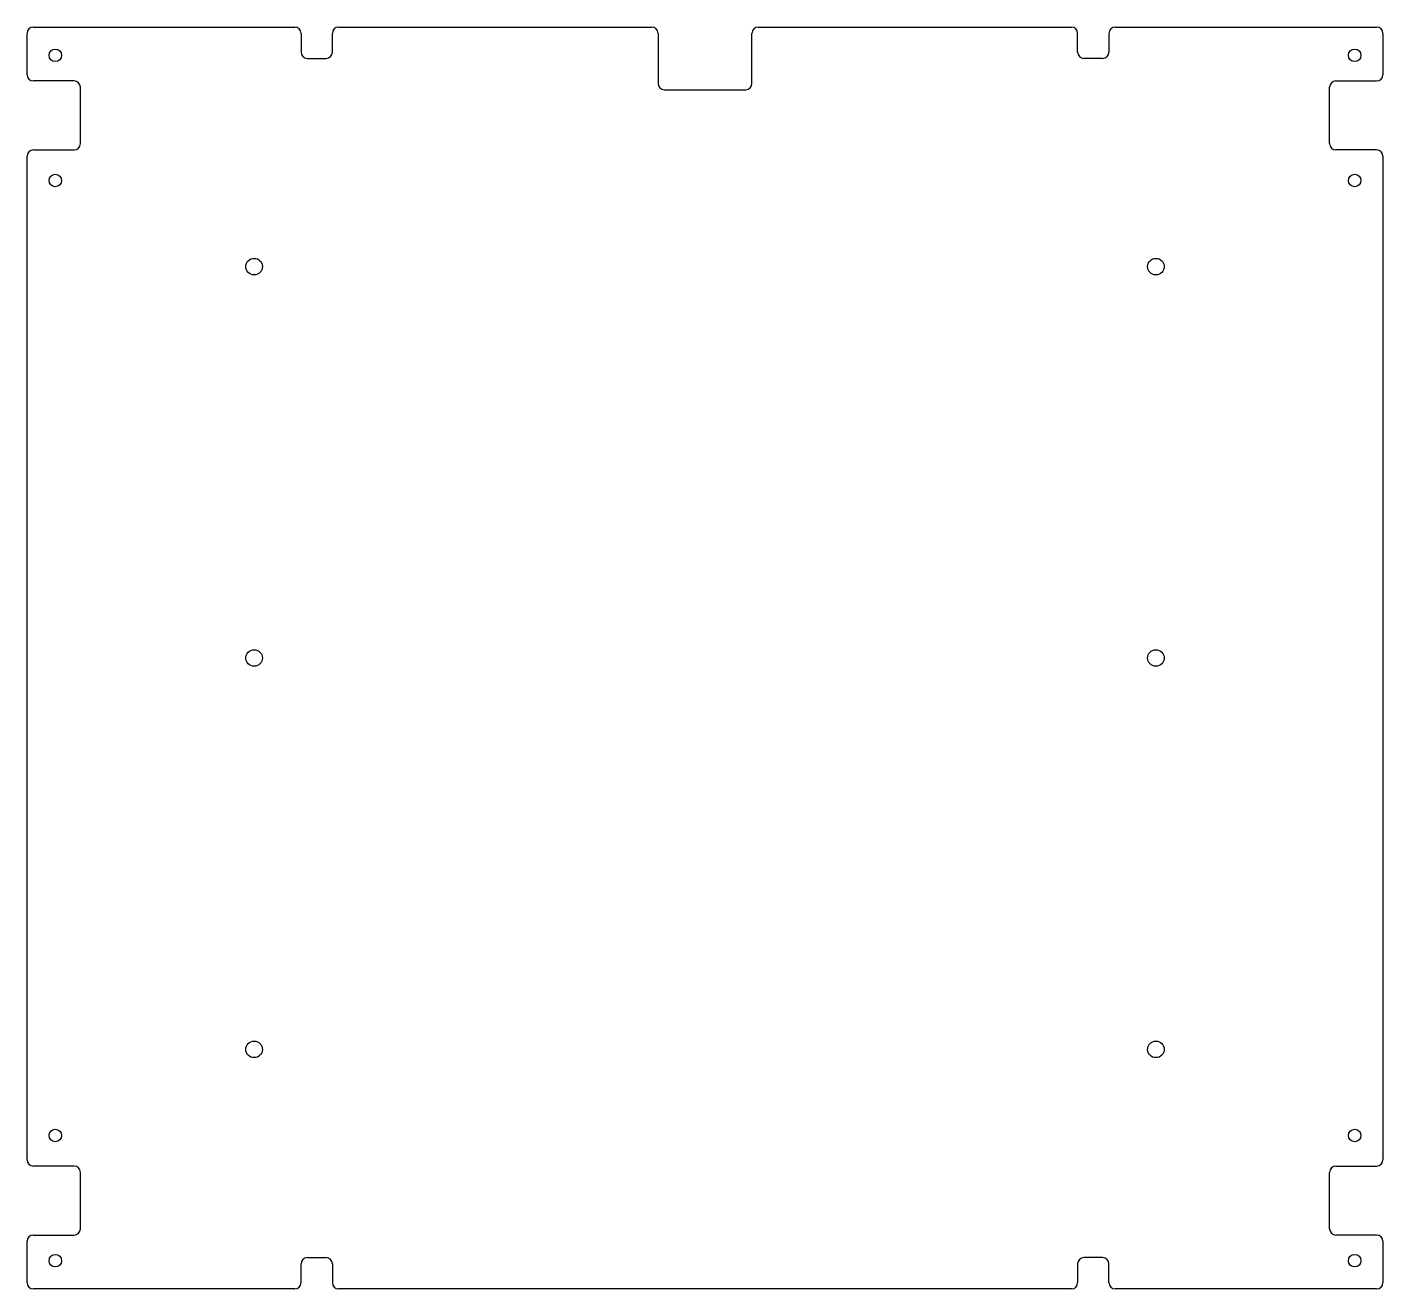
# Model space of a CAD drawing. Header units: millimetres. Extents: x -216 to 216, y -202 to 202.
import ezdxf

# ---------------------------------------------------------------- set-up
doc = ezdxf.new("R2010")
doc.units = ezdxf.units.MM
doc.layers.add('Body_cs', color=7, linetype='CONTINUOUS')

msp = doc.modelspace()

# ---------------------------------------------------------------- linework, layer by layer
at = {"layer": 'Body_cs'}
for p, q in [((-216.5, 186.3, 1.5), (-216.5, 199.5, 1.5)), ((-214.5, 201.5, 1.5), (-131, 201.5, 1.5)), ((-129, 199.5, 1.5), (-129, 193.5, 1.5)), ((-119, 193.5, 1.5), (-119, 199.5, 1.5)), ((-117, 201.5, 1.5), (-17, 201.5, 1.5)), ((-15, 199.5, 1.5), (-15, 183.5, 1.5)), ((15, 183.5, 1.5), (15, 199.5, 1.5)), ((17, 201.5, 1.5), (117, 201.5, 1.5)), ((119, 193.5, 1.5), (119, 199.5, 1.5)), ((129, 199.5, 1.5), (129, 193.5, 1.5)), ((131, 201.5, 1.5), (214.5, 201.5, 1.5)), ((216.5, 199.5, 1.5), (216.5, 186.3, 1.5)), ((-127, 191.5, 1.5), (-121, 191.5, 1.5)), ((127, 191.5, 1.5), (121, 191.5, 1.5)), ((-201.5, 184.3, 1.5), (-214.5, 184.3, 1.5)), ((-199.5, 164.3, 1.5), (-199.5, 182.3, 1.5)), ((199.5, 164.3, 1.5), (199.5, 182.3, 1.5)), ((201.5, 184.3, 1.5), (214.5, 184.3, 1.5)), ((-13, 181.5, 1.5), (13, 181.5, 1.5)), ((-216.5, -160.3, 1.5), (-216.5, 160.3, 1.5)), ((-214.5, 162.3, 1.5), (-201.5, 162.3, 1.5)), ((214.5, 162.3, 1.5), (201.5, 162.3, 1.5)), ((216.5, 160.3, 1.5), (216.5, -160.3, 1.5)), ((-201.5, -162.3, 1.5), (-214.5, -162.3, 1.5)), ((-199.5, -182.3, 1.5), (-199.5, -164.3, 1.5)), ((199.5, -182.3, 1.5), (199.5, -164.3, 1.5)), ((201.5, -162.3, 1.5), (214.5, -162.3, 1.5)), ((-214.5, -184.3, 1.5), (-201.5, -184.3, 1.5)), ((214.5, -184.3, 1.5), (201.5, -184.3, 1.5)), ((-216.5, -199.5, 1.5), (-216.5, -186.3, 1.5)), ((216.5, -186.3, 1.5), (216.5, -199.5, 1.5)), ((-129, -199.5, 1.5), (-129, -193.5, 1.5)), ((-127, -191.5, 1.5), (-121, -191.5, 1.5)), ((-119, -193.5, 1.5), (-119, -199.5, 1.5)), ((119, -193.5, 1.5), (119, -199.5, 1.5)), ((127, -191.5, 1.5), (121, -191.5, 1.5)), ((129, -199.5, 1.5), (129, -193.5, 1.5)), ((-131, -201.5, 1.5), (-214.5, -201.5, 1.5)), ((117, -201.5, 1.5), (-117, -201.5, 1.5)), ((214.5, -201.5, 1.5), (131, -201.5, 1.5))]:
    msp.add_line(p, q, dxfattribs=at)
for centre, radius in [((-207.5, 192.5), 2), ((207.5, 192.5), 2), ((-207.5, 152.5), 2), ((207.5, 152.5), 2), ((-144, 125), 2.65), ((144, 125), 2.65), ((-144, 0), 2.65), ((144, 0), 2.65), ((-144, -125), 2.65), ((144, -125), 2.65), ((-207.5, -152.5), 2), ((207.5, -152.5), 2), ((-207.5, -192.5), 2), ((207.5, -192.5), 2)]:
    msp.add_circle(centre, radius, dxfattribs=at)
for centre, start, end in [((-214.5, 199.5, 1.5), 90, 180), ((-131, 199.5, 1.5), 0, 90), ((-117, 199.5, 1.5), 90, 180), ((-17, 199.5, 1.5), 0, 90), ((17, 199.5, 1.5), 90, 180), ((117, 199.5, 1.5), 0, 90), ((131, 199.5, 1.5), 90, 180), ((214.5, 199.5, 1.5), 0, 90), ((-127, 193.5, 1.5), 180, -90), ((-121, 193.5, 1.5), -90, 0), ((121, 193.5, 1.5), 180, -90), ((127, 193.5, 1.5), -90, 0), ((-214.5, 186.3, 1.5), 180, -90), ((214.5, 186.3, 1.5), -90, 0), ((-201.5, 182.3, 1.5), 0, 90), ((-13, 183.5, 1.5), 180, -90), ((13, 183.5, 1.5), -90, 0), ((201.5, 182.3, 1.5), 90, 180), ((-214.5, 160.3, 1.5), 90, 180), ((-201.5, 164.3, 1.5), -90, 0), ((201.5, 164.3, 1.5), 180, -90), ((214.5, 160.3, 1.5), 0, 90), ((-214.5, -160.3, 1.5), 180, -90), ((-201.5, -164.3, 1.5), 0, 90), ((201.5, -164.3, 1.5), 90, 180), ((214.5, -160.3, 1.5), -90, 0), ((-214.5, -186.3, 1.5), 90, 180), ((-201.5, -182.3, 1.5), -90, 0), ((201.5, -182.3, 1.5), 180, -90), ((214.5, -186.3, 1.5), 0, 90), ((-127, -193.5, 1.5), 90, 180), ((-121, -193.5, 1.5), 0, 90), ((121, -193.5, 1.5), 90, 180), ((127, -193.5, 1.5), 0, 90), ((-214.5, -199.5, 1.5), 180, -90), ((-131, -199.5, 1.5), -90, 0), ((-117, -199.5, 1.5), 180, -90), ((117, -199.5, 1.5), -90, 0), ((131, -199.5, 1.5), 180, -90), ((214.5, -199.5, 1.5), -90, 0)]:
    msp.add_arc(centre, 2, start, end, dxfattribs=at)

doc.saveas('drawing.dxf')
